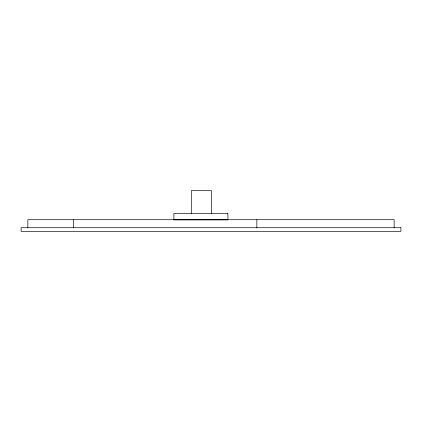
<?xml version="1.0" encoding="UTF-8"?>
<svg xmlns="http://www.w3.org/2000/svg" width="422" height="422" viewBox="0 0 422 422"><rect width="100%" height="100%" fill="white"/><g stroke="black" fill="none" stroke-linecap="round" stroke-linejoin="round"><path stroke-width="0.63" d="M394.127 227.722L394.127 219.714L27.873 219.714L27.873 227.722M256.85 219.714L256.85 227.722M211.433 213.5L211.433 190.617L191.298 190.617L191.298 213.5M73.634 219.714L73.634 227.722M227.901 213.5L173.906 213.5L173.906 219.904L227.901 219.904L227.901 213.5M400.9 227.722L21.1 227.722L21.1 231.383L400.9 231.383L400.9 227.722"/></g></svg>
